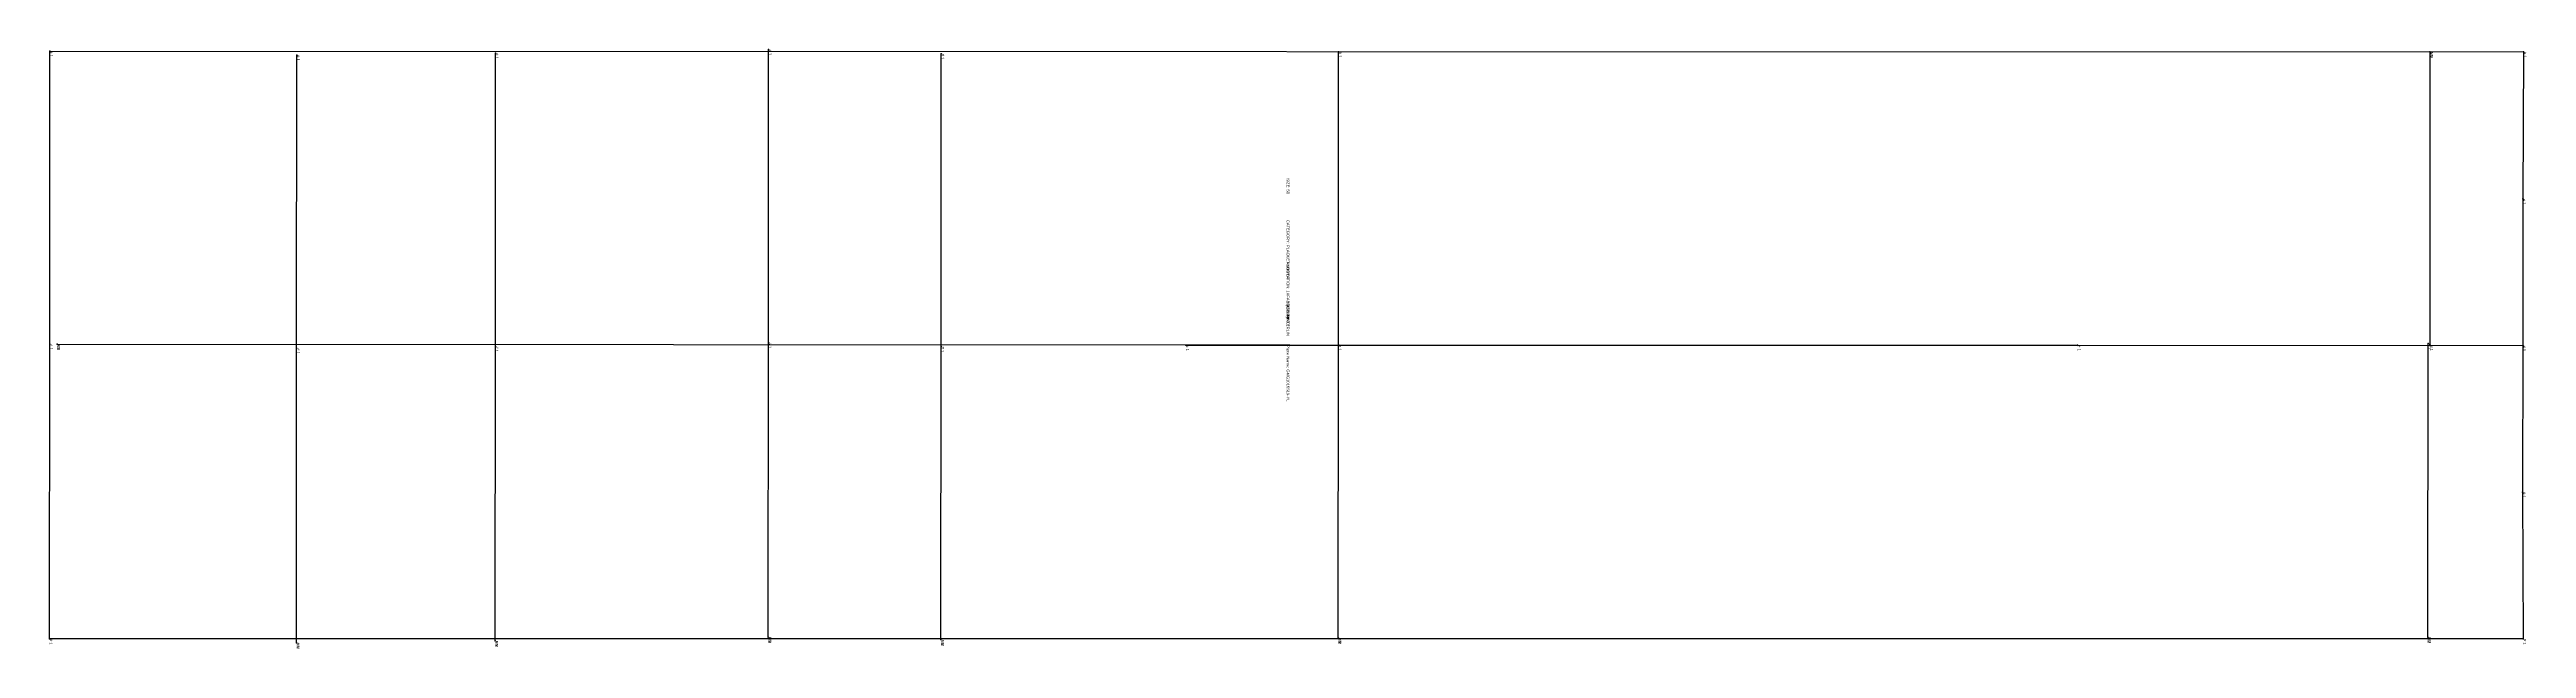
# Model space of a CAD drawing. Extents: x -839 to 1721, y -537 to 682.
# Drawn here: x 1460.1 to 1671.2, y -98.2 to -47.1 of the extents above; entities that cross this region are included whole.
import ezdxf

# ---------------------------------------------------------------- set-up
doc = ezdxf.new("R2010")
doc.units = 0

# ---------------------------------------------------------------- blocks, each defined once
blk = doc.blocks.new('GMG1016S19-YL_42')
at = {"layer": '1'}
for points in [[(1460.081, -97.3532), (1460.0937, -72.2173), (1460.1064, -47.239)], [(1460.1064, -47.239), (1670.9619, -47.2999)], [(1670.9619, -47.2999), (1670.8984, -59.8247), (1670.8984, -59.8247), (1670.8984, -72.3265)], [(1670.8984, -72.3265), (1670.8857, -84.8284), (1670.8857, -84.8284), (1670.9365, -97.3532)], [(1670.9365, -97.3532), (1460.081, -97.3532)]]:
    blk.add_lwpolyline(points, dxfattribs=at)
at = {"layer": '5'}
blk.add_line((1556.9413, -72.3037), (1632.9559, -72.3037), dxfattribs=at)
at = {"layer": '7'}
blk.add_line((1556.9413, -72.3037), (1632.9559, -72.3037), dxfattribs=at)
at = {"layer": '8'}
blk.add_line((1460.7312, -72.2173), (1670.8984, -72.3265), dxfattribs=at)
for points in [[(1481.1325, -97.6707), (1481.1452, -72.5653), (1481.1579, -47.5742)], [(1498.0717, -97.5106), (1498.0844, -72.4053), (1498.0971, -47.4142)], [(1521.3458, -97.1957), (1521.3584, -72.0903), (1521.3711, -47.0993)], [(1536.0676, -97.4065), (1536.0803, -72.4307), (1536.093, -47.4574)], [(1569.9334, -97.249), (1569.9461, -72.2732), (1569.9588, -47.2999)], [(1662.9812, -47.2974), (1662.9812, -72.3189), (1662.9812, -72.3189)], [(1662.8034, -97.1906), (1662.8288, -72.164), (1662.8288, -72.164)]]:
    blk.add_lwpolyline(points, dxfattribs=at)
at = {"layer": '84'}
for points in [[(1460.081, -97.3532), (1460.0937, -72.2173), (1460.1064, -47.239)], [(1460.1064, -47.239), (1670.9619, -47.2999)], [(1670.9619, -47.2999), (1670.8984, -59.8247), (1670.8984, -59.8247), (1670.8984, -72.3265)], [(1670.8984, -72.3265), (1670.8857, -84.8284), (1670.8857, -84.8284), (1670.9365, -97.3532)], [(1670.9365, -97.3532), (1460.081, -97.3532)]]:
    blk.add_lwpolyline(points, dxfattribs=at)
at = {"layer": '85'}
for points in [[(1481.1325, -97.6707), (1481.1452, -72.5653), (1481.1579, -47.5742)], [(1498.0717, -97.5106), (1498.0844, -72.4053), (1498.0971, -47.4142)], [(1521.3458, -97.1957), (1521.3584, -72.0903), (1521.3711, -47.0993)], [(1536.0676, -97.4065), (1536.0803, -72.4307), (1536.093, -47.4574)], [(1569.9334, -97.249), (1569.9461, -72.2732), (1569.9588, -47.2999)], [(1662.9812, -47.2974), (1662.9812, -72.3189), (1662.9812, -72.3189)], [(1460.7312, -72.2173), (1670.8984, -72.3265)], [(1662.8034, -97.1906), (1662.8288, -72.164), (1662.8288, -72.164)]]:
    blk.add_lwpolyline(points, dxfattribs=at)
at = {"layer": '1'}
for s, p in [('SIZE: 42', (1565.5214, -68.7401)), ('Piece Name: GMG1016S19-YL', (1565.5214, -72.2961))]:
    blk.add_text(s, height=0.25, rotation=270, dxfattribs=at).set_placement(p)
blk = doc.blocks.new('GMG1016S19-YL_44')
at = {"layer": '1'}
for points in [[(1460.081, -97.3532), (1460.0937, -72.2173), (1460.1064, -47.239)], [(1460.1064, -47.239), (1670.9619, -47.2999)], [(1670.9619, -47.2999), (1670.8984, -59.8247), (1670.8984, -59.8247), (1670.8984, -72.3265)], [(1670.8984, -72.3265), (1670.8857, -84.8284), (1670.8857, -84.8284), (1670.9365, -97.3532)], [(1670.9365, -97.3532), (1460.081, -97.3532)]]:
    blk.add_lwpolyline(points, dxfattribs=at)
at = {"layer": '5'}
blk.add_line((1556.9413, -72.3037), (1632.9559, -72.3037), dxfattribs=at)
at = {"layer": '7'}
blk.add_line((1556.9413, -72.3037), (1632.9559, -72.3037), dxfattribs=at)
at = {"layer": '8'}
blk.add_line((1460.7312, -72.2173), (1670.8984, -72.3265), dxfattribs=at)
for points in [[(1481.1325, -97.6707), (1481.1452, -72.5653), (1481.1579, -47.5742)], [(1498.0717, -97.5106), (1498.0844, -72.4053), (1498.0971, -47.4142)], [(1521.3458, -97.1957), (1521.3584, -72.0903), (1521.3711, -47.0993)], [(1536.0676, -97.4065), (1536.0803, -72.4307), (1536.093, -47.4574)], [(1569.9334, -97.249), (1569.9461, -72.2732), (1569.9588, -47.2999)], [(1662.9812, -47.2974), (1662.9812, -72.3189), (1662.9812, -72.3189)], [(1662.8034, -97.1906), (1662.8288, -72.164), (1662.8288, -72.164)]]:
    blk.add_lwpolyline(points, dxfattribs=at)
at = {"layer": '84'}
for points in [[(1460.081, -97.3532), (1460.0937, -72.2173), (1460.1064, -47.239)], [(1460.1064, -47.239), (1670.9619, -47.2999)], [(1670.9619, -47.2999), (1670.8984, -59.8247), (1670.8984, -59.8247), (1670.8984, -72.3265)], [(1670.8984, -72.3265), (1670.8857, -84.8284), (1670.8857, -84.8284), (1670.9365, -97.3532)], [(1670.9365, -97.3532), (1460.081, -97.3532)]]:
    blk.add_lwpolyline(points, dxfattribs=at)
at = {"layer": '85'}
for points in [[(1481.1325, -97.6707), (1481.1452, -72.5653), (1481.1579, -47.5742)], [(1498.0717, -97.5106), (1498.0844, -72.4053), (1498.0971, -47.4142)], [(1521.3458, -97.1957), (1521.3584, -72.0903), (1521.3711, -47.0993)], [(1536.0676, -97.4065), (1536.0803, -72.4307), (1536.093, -47.4574)], [(1569.9334, -97.249), (1569.9461, -72.2732), (1569.9588, -47.2999)], [(1662.9812, -47.2974), (1662.9812, -72.3189), (1662.9812, -72.3189)], [(1460.7312, -72.2173), (1670.8984, -72.3265)], [(1662.8034, -97.1906), (1662.8288, -72.164), (1662.8288, -72.164)]]:
    blk.add_lwpolyline(points, dxfattribs=at)
at = {"layer": '1'}
for s, p in [('SIZE: 44', (1565.5214, -68.7401)), ('Piece Name: GMG1016S19-YL', (1565.5214, -72.2961))]:
    blk.add_text(s, height=0.25, rotation=270, dxfattribs=at).set_placement(p)
blk = doc.blocks.new('GMG1016S19-YL_46')
at = {"layer": '1'}
for points in [[(1460.081, -97.3532), (1460.0937, -72.2173), (1460.1064, -47.239)], [(1460.1064, -47.239), (1670.9619, -47.2999)], [(1670.9619, -47.2999), (1670.8984, -59.8247), (1670.8984, -59.8247), (1670.8984, -72.3265)], [(1670.8984, -72.3265), (1670.8857, -84.8284), (1670.8857, -84.8284), (1670.9365, -97.3532)], [(1670.9365, -97.3532), (1460.081, -97.3532)]]:
    blk.add_lwpolyline(points, dxfattribs=at)
at = {"layer": '5'}
blk.add_line((1556.9413, -72.3037), (1632.9559, -72.3037), dxfattribs=at)
at = {"layer": '7'}
blk.add_line((1556.9413, -72.3037), (1632.9559, -72.3037), dxfattribs=at)
at = {"layer": '8'}
blk.add_line((1460.7312, -72.2173), (1670.8984, -72.3265), dxfattribs=at)
for points in [[(1481.1325, -97.6707), (1481.1452, -72.5653), (1481.1579, -47.5742)], [(1498.0717, -97.5106), (1498.0844, -72.4053), (1498.0971, -47.4142)], [(1521.3458, -97.1957), (1521.3584, -72.0903), (1521.3711, -47.0993)], [(1536.0676, -97.4065), (1536.0803, -72.4307), (1536.093, -47.4574)], [(1569.9334, -97.249), (1569.9461, -72.2732), (1569.9588, -47.2999)], [(1662.9812, -47.2974), (1662.9812, -72.3189), (1662.9812, -72.3189)], [(1662.8034, -97.1906), (1662.8288, -72.164), (1662.8288, -72.164)]]:
    blk.add_lwpolyline(points, dxfattribs=at)
at = {"layer": '84'}
for points in [[(1460.081, -97.3532), (1460.0937, -72.2173), (1460.1064, -47.239)], [(1460.1064, -47.239), (1670.9619, -47.2999)], [(1670.9619, -47.2999), (1670.8984, -59.8247), (1670.8984, -59.8247), (1670.8984, -72.3265)], [(1670.8984, -72.3265), (1670.8857, -84.8284), (1670.8857, -84.8284), (1670.9365, -97.3532)], [(1670.9365, -97.3532), (1460.081, -97.3532)]]:
    blk.add_lwpolyline(points, dxfattribs=at)
at = {"layer": '85'}
for points in [[(1481.1325, -97.6707), (1481.1452, -72.5653), (1481.1579, -47.5742)], [(1498.0717, -97.5106), (1498.0844, -72.4053), (1498.0971, -47.4142)], [(1521.3458, -97.1957), (1521.3584, -72.0903), (1521.3711, -47.0993)], [(1536.0676, -97.4065), (1536.0803, -72.4307), (1536.093, -47.4574)], [(1569.9334, -97.249), (1569.9461, -72.2732), (1569.9588, -47.2999)], [(1662.9812, -47.2974), (1662.9812, -72.3189), (1662.9812, -72.3189)], [(1460.7312, -72.2173), (1670.8984, -72.3265)], [(1662.8034, -97.1906), (1662.8288, -72.164), (1662.8288, -72.164)]]:
    blk.add_lwpolyline(points, dxfattribs=at)
at = {"layer": '1'}
for s, p in [('SIZE: 46', (1565.5214, -68.7401)), ('Piece Name: GMG1016S19-YL', (1565.5214, -72.2961))]:
    blk.add_text(s, height=0.25, rotation=270, dxfattribs=at).set_placement(p)
blk = doc.blocks.new('GMG1016S19-YL_48')
at = {"layer": '1'}
for points in [[(1460.081, -97.3532), (1460.0937, -72.2173), (1460.1064, -47.239)], [(1460.1064, -47.239), (1670.9619, -47.2999)], [(1670.9619, -47.2999), (1670.8984, -59.8247), (1670.8984, -59.8247), (1670.8984, -72.3265)], [(1670.8984, -72.3265), (1670.8857, -84.8284), (1670.8857, -84.8284), (1670.9365, -97.3532)], [(1670.9365, -97.3532), (1460.081, -97.3532)]]:
    blk.add_lwpolyline(points, dxfattribs=at)
at = {"layer": '5'}
blk.add_line((1556.9413, -72.3037), (1632.9559, -72.3037), dxfattribs=at)
at = {"layer": '7'}
blk.add_line((1556.9413, -72.3037), (1632.9559, -72.3037), dxfattribs=at)
at = {"layer": '8'}
blk.add_line((1460.7312, -72.2173), (1670.8984, -72.3265), dxfattribs=at)
for points in [[(1481.1325, -97.6707), (1481.1452, -72.5653), (1481.1579, -47.5742)], [(1498.0717, -97.5106), (1498.0844, -72.4053), (1498.0971, -47.4142)], [(1521.3458, -97.1957), (1521.3584, -72.0903), (1521.3711, -47.0993)], [(1536.0676, -97.4065), (1536.0803, -72.4307), (1536.093, -47.4574)], [(1569.9334, -97.249), (1569.9461, -72.2732), (1569.9588, -47.2999)], [(1662.9812, -47.2974), (1662.9812, -72.3189), (1662.9812, -72.3189)], [(1662.8034, -97.1906), (1662.8288, -72.164), (1662.8288, -72.164)]]:
    blk.add_lwpolyline(points, dxfattribs=at)
at = {"layer": '84'}
for points in [[(1460.081, -97.3532), (1460.0937, -72.2173), (1460.1064, -47.239)], [(1460.1064, -47.239), (1670.9619, -47.2999)], [(1670.9619, -47.2999), (1670.8984, -59.8247), (1670.8984, -59.8247), (1670.8984, -72.3265)], [(1670.8984, -72.3265), (1670.8857, -84.8284), (1670.8857, -84.8284), (1670.9365, -97.3532)], [(1670.9365, -97.3532), (1460.081, -97.3532)]]:
    blk.add_lwpolyline(points, dxfattribs=at)
at = {"layer": '85'}
for points in [[(1481.1325, -97.6707), (1481.1452, -72.5653), (1481.1579, -47.5742)], [(1498.0717, -97.5106), (1498.0844, -72.4053), (1498.0971, -47.4142)], [(1521.3458, -97.1957), (1521.3584, -72.0903), (1521.3711, -47.0993)], [(1536.0676, -97.4065), (1536.0803, -72.4307), (1536.093, -47.4574)], [(1569.9334, -97.249), (1569.9461, -72.2732), (1569.9588, -47.2999)], [(1662.9812, -47.2974), (1662.9812, -72.3189), (1662.9812, -72.3189)], [(1460.7312, -72.2173), (1670.8984, -72.3265)], [(1662.8034, -97.1906), (1662.8288, -72.164), (1662.8288, -72.164)]]:
    blk.add_lwpolyline(points, dxfattribs=at)
at = {"layer": '1'}
for s, p in [('SIZE: 48', (1565.5214, -68.7401)), ('Piece Name: GMG1016S19-YL', (1565.5214, -72.2961))]:
    blk.add_text(s, height=0.25, rotation=270, dxfattribs=at).set_placement(p)
blk = doc.blocks.new('GMG1016S19-YL_50')
at = {"layer": '1'}
for points in [[(1460.081, -97.3532), (1460.0937, -72.2173), (1460.1064, -47.239)], [(1460.1064, -47.239), (1670.9619, -47.2999)], [(1670.9619, -47.2999), (1670.8984, -59.8247), (1670.8984, -59.8247), (1670.8984, -72.3265)], [(1670.8984, -72.3265), (1670.8857, -84.8284), (1670.8857, -84.8284), (1670.9365, -97.3532)], [(1670.9365, -97.3532), (1460.081, -97.3532)]]:
    blk.add_lwpolyline(points, dxfattribs=at)
at = {"layer": '2'}
for p in [(1460.1064, -47.239), (1460.1064, -47.239), (1481.1579, -47.5742), (1498.0971, -47.4142), (1521.3711, -47.0993), (1536.093, -47.4574), (1569.9588, -47.2999), (1662.9812, -47.2974), (1670.9619, -47.2999), (1670.9619, -47.2999), (1670.8984, -59.8247), (1670.8984, -59.8247), (1460.7312, -72.2173), (1481.1452, -72.5653), (1498.0844, -72.4053), (1521.3584, -72.0903), (1556.9413, -72.3037), (1632.9559, -72.3037), (1662.8288, -72.164), (1662.8288, -72.164), (1662.9812, -72.3189), (1662.9812, -72.3189), (1670.8984, -72.3265), (1670.8984, -72.3265), (1670.8984, -72.3265), (1670.8857, -84.8284), (1670.8857, -84.8284), (1460.081, -97.3532), (1460.081, -97.3532), (1481.1325, -97.6707), (1498.0717, -97.5106), (1521.3458, -97.1957), (1536.0676, -97.4065), (1569.9334, -97.249), (1662.8034, -97.1906), (1670.9365, -97.3532), (1670.9365, -97.3532)]:
    blk.add_point(p, dxfattribs=at)
at = {"layer": '3'}
for p in [(1460.0937, -72.2173), (1536.0803, -72.4307), (1569.9461, -72.2732)]:
    blk.add_point(p, dxfattribs=at)
at = {"layer": '4'}
for p in [(1670.8984, -59.8247, -3.998), (1460.0937, -72.2173, -3.998), (1670.8984, -72.3265, -3.998), (1670.8857, -84.8284, -3.998)]:
    blk.add_point(p, dxfattribs=at)
at = {"layer": '5'}
blk.add_line((1556.9413, -72.3037), (1632.9559, -72.3037), dxfattribs=at)
at = {"layer": '7'}
blk.add_line((1556.9413, -72.3037), (1632.9559, -72.3037), dxfattribs=at)
at = {"layer": '8'}
blk.add_line((1460.7312, -72.2173), (1670.8984, -72.3265), dxfattribs=at)
for points in [[(1481.1325, -97.6707), (1481.1452, -72.5653), (1481.1579, -47.5742)], [(1498.0717, -97.5106), (1498.0844, -72.4053), (1498.0971, -47.4142)], [(1521.3458, -97.1957), (1521.3584, -72.0903), (1521.3711, -47.0993)], [(1536.0676, -97.4065), (1536.0803, -72.4307), (1536.093, -47.4574)], [(1569.9334, -97.249), (1569.9461, -72.2732), (1569.9588, -47.2999)], [(1662.9812, -47.2974), (1662.9812, -72.3189), (1662.9812, -72.3189)], [(1662.8034, -97.1906), (1662.8288, -72.164), (1662.8288, -72.164)]]:
    blk.add_lwpolyline(points, dxfattribs=at)
at = {"layer": '84'}
for points in [[(1460.081, -97.3532), (1460.0937, -72.2173), (1460.1064, -47.239)], [(1460.1064, -47.239), (1670.9619, -47.2999)], [(1670.9619, -47.2999), (1670.8984, -59.8247), (1670.8984, -59.8247), (1670.8984, -72.3265)], [(1670.8984, -72.3265), (1670.8857, -84.8284), (1670.8857, -84.8284), (1670.9365, -97.3532)], [(1670.9365, -97.3532), (1460.081, -97.3532)]]:
    blk.add_lwpolyline(points, dxfattribs=at)
at = {"layer": '85'}
for points in [[(1481.1325, -97.6707), (1481.1452, -72.5653), (1481.1579, -47.5742)], [(1498.0717, -97.5106), (1498.0844, -72.4053), (1498.0971, -47.4142)], [(1521.3458, -97.1957), (1521.3584, -72.0903), (1521.3711, -47.0993)], [(1536.0676, -97.4065), (1536.0803, -72.4307), (1536.093, -47.4574)], [(1569.9334, -97.249), (1569.9461, -72.2732), (1569.9588, -47.2999)], [(1662.9812, -47.2974), (1662.9812, -72.3189), (1662.9812, -72.3189)], [(1460.7312, -72.2173), (1670.8984, -72.3265)], [(1662.8034, -97.1906), (1662.8288, -72.164), (1662.8288, -72.164)]]:
    blk.add_lwpolyline(points, dxfattribs=at)
at = {"layer": '1'}
for s, p in [('# 1', (1460.1064, -47.239)), ('# 1', (1460.1064, -47.239)), ('# 1', (1670.9619, -47.2999)), ('# 1', (1670.9619, -47.2999)), ('SIZE: 50', (1565.5214, -58.0721)), ('# 1', (1670.8984, -59.8247)), ('CATEGORY: PLACKET LOWER', (1565.5214, -61.6281)), ('ANNOTATION: 1XFABRIC 1X INTERLIN', (1565.5214, -65.1841)), ('Quantity: 0,0', (1565.5214, -68.7401)), ('# 1', (1460.0937, -72.2173)), ('Piece Name: GMG1016S19-YL', (1565.5214, -72.2961)), ('# 1', (1670.8984, -72.3265)), ('# 1', (1670.8857, -84.8284)), ('# 1', (1460.081, -97.3532)), ('# 1', (1460.081, -97.3532)), ('# 1', (1670.9365, -97.3532)), ('# 1', (1670.9365, -97.3532))]:
    blk.add_text(s, height=0.25, rotation=270, dxfattribs=at).set_placement(p)
at = {"layer": '5'}
for p in [(1556.9413, -72.3037), (1632.9559, -72.3037)]:
    blk.add_text('# 1', height=0.25, rotation=270, dxfattribs=at).set_placement(p)
at = {"layer": '8'}
for s, p in [('# 1', (1481.1579, -47.5742)), ('# 1', (1498.0971, -47.4142)), ('# 1', (1521.3711, -47.0993)), ('# 1', (1536.093, -47.4574)), ('# 1', (1569.9588, -47.2999)), ('# 1', (1662.9812, -47.2974)), ('NM', (1662.9812, -47.2974)), ('# 1', (1460.7312, -72.2173)), ('NM', (1460.7312, -72.2173)), ('# 1', (1481.1452, -72.5653)), ('# 1', (1498.0844, -72.4053)), ('# 1', (1521.3584, -72.0903)), ('# 1', (1536.0803, -72.4307)), ('# 1', (1569.9461, -72.2732)), ('# 1', (1662.8288, -72.164)), ('# 1', (1662.9812, -72.3189)), ('# 1', (1670.8984, -72.3265)), ('# 1', (1481.1325, -97.6707)), ('NM', (1481.1325, -97.6707)), ('# 1', (1498.0717, -97.5106)), ('NM', (1498.0717, -97.5106)), ('# 1', (1521.3458, -97.1957)), ('NM', (1521.3458, -97.1957)), ('# 1', (1536.0676, -97.4065)), ('NM', (1536.0676, -97.4065)), ('# 1', (1569.9334, -97.249)), ('NM', (1569.9334, -97.249)), ('# 2', (1662.8034, -97.1906)), ('NM', (1662.8034, -97.1906))]:
    blk.add_text(s, height=0.25, rotation=270, dxfattribs=at).set_placement(p)
at = {"layer": '85'}
for p in [(1662.9812, -47.2974), (1460.7312, -72.2173), (1481.1325, -97.6707), (1498.0717, -97.5106), (1521.3458, -97.1957), (1536.0676, -97.4065), (1569.9334, -97.249), (1662.8034, -97.1906)]:
    blk.add_text('NM', height=0.25, rotation=270, dxfattribs=at).set_placement(p)
blk = doc.blocks.new('GMG1016S19-YL_52')
at = {"layer": '1'}
for points in [[(1460.081, -97.3532), (1460.0937, -72.2173), (1460.1064, -47.239)], [(1460.1064, -47.239), (1670.9619, -47.2999)], [(1670.9619, -47.2999), (1670.8984, -59.8247), (1670.8984, -59.8247), (1670.8984, -72.3265)], [(1670.8984, -72.3265), (1670.8857, -84.8284), (1670.8857, -84.8284), (1670.9365, -97.3532)], [(1670.9365, -97.3532), (1460.081, -97.3532)]]:
    blk.add_lwpolyline(points, dxfattribs=at)
at = {"layer": '5'}
blk.add_line((1556.9413, -72.3037), (1632.9559, -72.3037), dxfattribs=at)
at = {"layer": '7'}
blk.add_line((1556.9413, -72.3037), (1632.9559, -72.3037), dxfattribs=at)
at = {"layer": '8'}
blk.add_line((1460.7312, -72.2173), (1670.8984, -72.3265), dxfattribs=at)
for points in [[(1481.1325, -97.6707), (1481.1452, -72.5653), (1481.1579, -47.5742)], [(1498.0717, -97.5106), (1498.0844, -72.4053), (1498.0971, -47.4142)], [(1521.3458, -97.1957), (1521.3584, -72.0903), (1521.3711, -47.0993)], [(1536.0676, -97.4065), (1536.0803, -72.4307), (1536.093, -47.4574)], [(1569.9334, -97.249), (1569.9461, -72.2732), (1569.9588, -47.2999)], [(1662.9812, -47.2974), (1662.9812, -72.3189), (1662.9812, -72.3189)], [(1662.8034, -97.1906), (1662.8288, -72.164), (1662.8288, -72.164)]]:
    blk.add_lwpolyline(points, dxfattribs=at)
at = {"layer": '84'}
for points in [[(1460.081, -97.3532), (1460.0937, -72.2173), (1460.1064, -47.239)], [(1460.1064, -47.239), (1670.9619, -47.2999)], [(1670.9619, -47.2999), (1670.8984, -59.8247), (1670.8984, -59.8247), (1670.8984, -72.3265)], [(1670.8984, -72.3265), (1670.8857, -84.8284), (1670.8857, -84.8284), (1670.9365, -97.3532)], [(1670.9365, -97.3532), (1460.081, -97.3532)]]:
    blk.add_lwpolyline(points, dxfattribs=at)
at = {"layer": '85'}
for points in [[(1481.1325, -97.6707), (1481.1452, -72.5653), (1481.1579, -47.5742)], [(1498.0717, -97.5106), (1498.0844, -72.4053), (1498.0971, -47.4142)], [(1521.3458, -97.1957), (1521.3584, -72.0903), (1521.3711, -47.0993)], [(1536.0676, -97.4065), (1536.0803, -72.4307), (1536.093, -47.4574)], [(1569.9334, -97.249), (1569.9461, -72.2732), (1569.9588, -47.2999)], [(1662.9812, -47.2974), (1662.9812, -72.3189), (1662.9812, -72.3189)], [(1460.7312, -72.2173), (1670.8984, -72.3265)], [(1662.8034, -97.1906), (1662.8288, -72.164), (1662.8288, -72.164)]]:
    blk.add_lwpolyline(points, dxfattribs=at)
at = {"layer": '1'}
for s, p in [('SIZE: 52', (1565.5214, -68.7401)), ('Piece Name: GMG1016S19-YL', (1565.5214, -72.2961))]:
    blk.add_text(s, height=0.25, rotation=270, dxfattribs=at).set_placement(p)
blk = doc.blocks.new('GMG1016S19-YL_54')
at = {"layer": '1'}
for points in [[(1460.081, -97.3532), (1460.0937, -72.2173), (1460.1064, -47.239)], [(1460.1064, -47.239), (1670.9619, -47.2999)], [(1670.9619, -47.2999), (1670.8984, -59.8247), (1670.8984, -59.8247), (1670.8984, -72.3265)], [(1670.8984, -72.3265), (1670.8857, -84.8284), (1670.8857, -84.8284), (1670.9365, -97.3532)], [(1670.9365, -97.3532), (1460.081, -97.3532)]]:
    blk.add_lwpolyline(points, dxfattribs=at)
at = {"layer": '5'}
blk.add_line((1556.9413, -72.3037), (1632.9559, -72.3037), dxfattribs=at)
at = {"layer": '7'}
blk.add_line((1556.9413, -72.3037), (1632.9559, -72.3037), dxfattribs=at)
at = {"layer": '8'}
blk.add_line((1460.7312, -72.2173), (1670.8984, -72.3265), dxfattribs=at)
for points in [[(1481.1325, -97.6707), (1481.1452, -72.5653), (1481.1579, -47.5742)], [(1498.0717, -97.5106), (1498.0844, -72.4053), (1498.0971, -47.4142)], [(1521.3458, -97.1957), (1521.3584, -72.0903), (1521.3711, -47.0993)], [(1536.0676, -97.4065), (1536.0803, -72.4307), (1536.093, -47.4574)], [(1569.9334, -97.249), (1569.9461, -72.2732), (1569.9588, -47.2999)], [(1662.9812, -47.2974), (1662.9812, -72.3189), (1662.9812, -72.3189)], [(1662.8034, -97.1906), (1662.8288, -72.164), (1662.8288, -72.164)]]:
    blk.add_lwpolyline(points, dxfattribs=at)
at = {"layer": '84'}
for points in [[(1460.081, -97.3532), (1460.0937, -72.2173), (1460.1064, -47.239)], [(1460.1064, -47.239), (1670.9619, -47.2999)], [(1670.9619, -47.2999), (1670.8984, -59.8247), (1670.8984, -59.8247), (1670.8984, -72.3265)], [(1670.8984, -72.3265), (1670.8857, -84.8284), (1670.8857, -84.8284), (1670.9365, -97.3532)], [(1670.9365, -97.3532), (1460.081, -97.3532)]]:
    blk.add_lwpolyline(points, dxfattribs=at)
at = {"layer": '85'}
for points in [[(1481.1325, -97.6707), (1481.1452, -72.5653), (1481.1579, -47.5742)], [(1498.0717, -97.5106), (1498.0844, -72.4053), (1498.0971, -47.4142)], [(1521.3458, -97.1957), (1521.3584, -72.0903), (1521.3711, -47.0993)], [(1536.0676, -97.4065), (1536.0803, -72.4307), (1536.093, -47.4574)], [(1569.9334, -97.249), (1569.9461, -72.2732), (1569.9588, -47.2999)], [(1662.9812, -47.2974), (1662.9812, -72.3189), (1662.9812, -72.3189)], [(1460.7312, -72.2173), (1670.8984, -72.3265)], [(1662.8034, -97.1906), (1662.8288, -72.164), (1662.8288, -72.164)]]:
    blk.add_lwpolyline(points, dxfattribs=at)
at = {"layer": '1'}
for s, p in [('SIZE: 54', (1565.5214, -68.7401)), ('Piece Name: GMG1016S19-YL', (1565.5214, -72.2961))]:
    blk.add_text(s, height=0.25, rotation=270, dxfattribs=at).set_placement(p)
blk = doc.blocks.new('GMG1016S19-YL_56')
at = {"layer": '1'}
for points in [[(1460.081, -97.3532), (1460.0937, -72.2173), (1460.1064, -47.239)], [(1460.1064, -47.239), (1670.9619, -47.2999)], [(1670.9619, -47.2999), (1670.8984, -59.8247), (1670.8984, -59.8247), (1670.8984, -72.3265)], [(1670.8984, -72.3265), (1670.8857, -84.8284), (1670.8857, -84.8284), (1670.9365, -97.3532)], [(1670.9365, -97.3532), (1460.081, -97.3532)]]:
    blk.add_lwpolyline(points, dxfattribs=at)
at = {"layer": '5'}
blk.add_line((1556.9413, -72.3037), (1632.9559, -72.3037), dxfattribs=at)
at = {"layer": '7'}
blk.add_line((1556.9413, -72.3037), (1632.9559, -72.3037), dxfattribs=at)
at = {"layer": '8'}
blk.add_line((1460.7312, -72.2173), (1670.8984, -72.3265), dxfattribs=at)
for points in [[(1481.1325, -97.6707), (1481.1452, -72.5653), (1481.1579, -47.5742)], [(1498.0717, -97.5106), (1498.0844, -72.4053), (1498.0971, -47.4142)], [(1521.3458, -97.1957), (1521.3584, -72.0903), (1521.3711, -47.0993)], [(1536.0676, -97.4065), (1536.0803, -72.4307), (1536.093, -47.4574)], [(1569.9334, -97.249), (1569.9461, -72.2732), (1569.9588, -47.2999)], [(1662.9812, -47.2974), (1662.9812, -72.3189), (1662.9812, -72.3189)], [(1662.8034, -97.1906), (1662.8288, -72.164), (1662.8288, -72.164)]]:
    blk.add_lwpolyline(points, dxfattribs=at)
at = {"layer": '84'}
for points in [[(1460.081, -97.3532), (1460.0937, -72.2173), (1460.1064, -47.239)], [(1460.1064, -47.239), (1670.9619, -47.2999)], [(1670.9619, -47.2999), (1670.8984, -59.8247), (1670.8984, -59.8247), (1670.8984, -72.3265)], [(1670.8984, -72.3265), (1670.8857, -84.8284), (1670.8857, -84.8284), (1670.9365, -97.3532)], [(1670.9365, -97.3532), (1460.081, -97.3532)]]:
    blk.add_lwpolyline(points, dxfattribs=at)
at = {"layer": '85'}
for points in [[(1481.1325, -97.6707), (1481.1452, -72.5653), (1481.1579, -47.5742)], [(1498.0717, -97.5106), (1498.0844, -72.4053), (1498.0971, -47.4142)], [(1521.3458, -97.1957), (1521.3584, -72.0903), (1521.3711, -47.0993)], [(1536.0676, -97.4065), (1536.0803, -72.4307), (1536.093, -47.4574)], [(1569.9334, -97.249), (1569.9461, -72.2732), (1569.9588, -47.2999)], [(1662.9812, -47.2974), (1662.9812, -72.3189), (1662.9812, -72.3189)], [(1460.7312, -72.2173), (1670.8984, -72.3265)], [(1662.8034, -97.1906), (1662.8288, -72.164), (1662.8288, -72.164)]]:
    blk.add_lwpolyline(points, dxfattribs=at)
at = {"layer": '1'}
for s, p in [('SIZE: 56', (1565.5214, -68.7401)), ('Piece Name: GMG1016S19-YL', (1565.5214, -72.2961))]:
    blk.add_text(s, height=0.25, rotation=270, dxfattribs=at).set_placement(p)
blk = doc.blocks.new('GMG1016S19-YL_58')
at = {"layer": '1'}
for points in [[(1460.081, -97.3532), (1460.0937, -72.2173), (1460.1064, -47.239)], [(1460.1064, -47.239), (1670.9619, -47.2999)], [(1670.9619, -47.2999), (1670.8984, -59.8247), (1670.8984, -59.8247), (1670.8984, -72.3265)], [(1670.8984, -72.3265), (1670.8857, -84.8284), (1670.8857, -84.8284), (1670.9365, -97.3532)], [(1670.9365, -97.3532), (1460.081, -97.3532)]]:
    blk.add_lwpolyline(points, dxfattribs=at)
at = {"layer": '5'}
blk.add_line((1556.9413, -72.3037), (1632.9559, -72.3037), dxfattribs=at)
at = {"layer": '7'}
blk.add_line((1556.9413, -72.3037), (1632.9559, -72.3037), dxfattribs=at)
at = {"layer": '8'}
blk.add_line((1460.7312, -72.2173), (1670.8984, -72.3265), dxfattribs=at)
for points in [[(1481.1325, -97.6707), (1481.1452, -72.5653), (1481.1579, -47.5742)], [(1498.0717, -97.5106), (1498.0844, -72.4053), (1498.0971, -47.4142)], [(1521.3458, -97.1957), (1521.3584, -72.0903), (1521.3711, -47.0993)], [(1536.0676, -97.4065), (1536.0803, -72.4307), (1536.093, -47.4574)], [(1569.9334, -97.249), (1569.9461, -72.2732), (1569.9588, -47.2999)], [(1662.9812, -47.2974), (1662.9812, -72.3189), (1662.9812, -72.3189)], [(1662.8034, -97.1906), (1662.8288, -72.164), (1662.8288, -72.164)]]:
    blk.add_lwpolyline(points, dxfattribs=at)
at = {"layer": '84'}
for points in [[(1460.081, -97.3532), (1460.0937, -72.2173), (1460.1064, -47.239)], [(1460.1064, -47.239), (1670.9619, -47.2999)], [(1670.9619, -47.2999), (1670.8984, -59.8247), (1670.8984, -59.8247), (1670.8984, -72.3265)], [(1670.8984, -72.3265), (1670.8857, -84.8284), (1670.8857, -84.8284), (1670.9365, -97.3532)], [(1670.9365, -97.3532), (1460.081, -97.3532)]]:
    blk.add_lwpolyline(points, dxfattribs=at)
at = {"layer": '85'}
for points in [[(1481.1325, -97.6707), (1481.1452, -72.5653), (1481.1579, -47.5742)], [(1498.0717, -97.5106), (1498.0844, -72.4053), (1498.0971, -47.4142)], [(1521.3458, -97.1957), (1521.3584, -72.0903), (1521.3711, -47.0993)], [(1536.0676, -97.4065), (1536.0803, -72.4307), (1536.093, -47.4574)], [(1569.9334, -97.249), (1569.9461, -72.2732), (1569.9588, -47.2999)], [(1662.9812, -47.2974), (1662.9812, -72.3189), (1662.9812, -72.3189)], [(1460.7312, -72.2173), (1670.8984, -72.3265)], [(1662.8034, -97.1906), (1662.8288, -72.164), (1662.8288, -72.164)]]:
    blk.add_lwpolyline(points, dxfattribs=at)
at = {"layer": '1'}
for s, p in [('SIZE: 58', (1565.5214, -68.7401)), ('Piece Name: GMG1016S19-YL', (1565.5214, -72.2961))]:
    blk.add_text(s, height=0.25, rotation=270, dxfattribs=at).set_placement(p)
blk = doc.blocks.new('GMG1016S19-YL_60')
at = {"layer": '1'}
for points in [[(1460.081, -97.3532), (1460.0937, -72.2173), (1460.1064, -47.239)], [(1460.1064, -47.239), (1670.9619, -47.2999)], [(1670.9619, -47.2999), (1670.8984, -59.8247), (1670.8984, -59.8247), (1670.8984, -72.3265)], [(1670.8984, -72.3265), (1670.8857, -84.8284), (1670.8857, -84.8284), (1670.9365, -97.3532)], [(1670.9365, -97.3532), (1460.081, -97.3532)]]:
    blk.add_lwpolyline(points, dxfattribs=at)
at = {"layer": '5'}
blk.add_line((1556.9413, -72.3037), (1632.9559, -72.3037), dxfattribs=at)
at = {"layer": '7'}
blk.add_line((1556.9413, -72.3037), (1632.9559, -72.3037), dxfattribs=at)
at = {"layer": '8'}
blk.add_line((1460.7312, -72.2173), (1670.8984, -72.3265), dxfattribs=at)
for points in [[(1481.1325, -97.6707), (1481.1452, -72.5653), (1481.1579, -47.5742)], [(1498.0717, -97.5106), (1498.0844, -72.4053), (1498.0971, -47.4142)], [(1521.3458, -97.1957), (1521.3584, -72.0903), (1521.3711, -47.0993)], [(1536.0676, -97.4065), (1536.0803, -72.4307), (1536.093, -47.4574)], [(1569.9334, -97.249), (1569.9461, -72.2732), (1569.9588, -47.2999)], [(1662.9812, -47.2974), (1662.9812, -72.3189), (1662.9812, -72.3189)], [(1662.8034, -97.1906), (1662.8288, -72.164), (1662.8288, -72.164)]]:
    blk.add_lwpolyline(points, dxfattribs=at)
at = {"layer": '84'}
for points in [[(1460.081, -97.3532), (1460.0937, -72.2173), (1460.1064, -47.239)], [(1460.1064, -47.239), (1670.9619, -47.2999)], [(1670.9619, -47.2999), (1670.8984, -59.8247), (1670.8984, -59.8247), (1670.8984, -72.3265)], [(1670.8984, -72.3265), (1670.8857, -84.8284), (1670.8857, -84.8284), (1670.9365, -97.3532)], [(1670.9365, -97.3532), (1460.081, -97.3532)]]:
    blk.add_lwpolyline(points, dxfattribs=at)
at = {"layer": '85'}
for points in [[(1481.1325, -97.6707), (1481.1452, -72.5653), (1481.1579, -47.5742)], [(1498.0717, -97.5106), (1498.0844, -72.4053), (1498.0971, -47.4142)], [(1521.3458, -97.1957), (1521.3584, -72.0903), (1521.3711, -47.0993)], [(1536.0676, -97.4065), (1536.0803, -72.4307), (1536.093, -47.4574)], [(1569.9334, -97.249), (1569.9461, -72.2732), (1569.9588, -47.2999)], [(1662.9812, -47.2974), (1662.9812, -72.3189), (1662.9812, -72.3189)], [(1460.7312, -72.2173), (1670.8984, -72.3265)], [(1662.8034, -97.1906), (1662.8288, -72.164), (1662.8288, -72.164)]]:
    blk.add_lwpolyline(points, dxfattribs=at)
at = {"layer": '1'}
for s, p in [('SIZE: 60', (1565.5214, -68.7401)), ('Piece Name: GMG1016S19-YL', (1565.5214, -72.2961))]:
    blk.add_text(s, height=0.25, rotation=270, dxfattribs=at).set_placement(p)
blk = doc.blocks.new('GMG1016S19-YL_62')
at = {"layer": '1'}
for points in [[(1460.081, -97.3532), (1460.0937, -72.2173), (1460.1064, -47.239)], [(1460.1064, -47.239), (1670.9619, -47.2999)], [(1670.9619, -47.2999), (1670.8984, -59.8247), (1670.8984, -59.8247), (1670.8984, -72.3265)], [(1670.8984, -72.3265), (1670.8857, -84.8284), (1670.8857, -84.8284), (1670.9365, -97.3532)], [(1670.9365, -97.3532), (1460.081, -97.3532)]]:
    blk.add_lwpolyline(points, dxfattribs=at)
at = {"layer": '5'}
blk.add_line((1556.9413, -72.3037), (1632.9559, -72.3037), dxfattribs=at)
at = {"layer": '7'}
blk.add_line((1556.9413, -72.3037), (1632.9559, -72.3037), dxfattribs=at)
at = {"layer": '8'}
blk.add_line((1460.7312, -72.2173), (1670.8984, -72.3265), dxfattribs=at)
for points in [[(1481.1325, -97.6707), (1481.1452, -72.5653), (1481.1579, -47.5742)], [(1498.0717, -97.5106), (1498.0844, -72.4053), (1498.0971, -47.4142)], [(1521.3458, -97.1957), (1521.3584, -72.0903), (1521.3711, -47.0993)], [(1536.0676, -97.4065), (1536.0803, -72.4307), (1536.093, -47.4574)], [(1569.9334, -97.249), (1569.9461, -72.2732), (1569.9588, -47.2999)], [(1662.9812, -47.2974), (1662.9812, -72.3189), (1662.9812, -72.3189)], [(1662.8034, -97.1906), (1662.8288, -72.164), (1662.8288, -72.164)]]:
    blk.add_lwpolyline(points, dxfattribs=at)
at = {"layer": '84'}
for points in [[(1460.081, -97.3532), (1460.0937, -72.2173), (1460.1064, -47.239)], [(1460.1064, -47.239), (1670.9619, -47.2999)], [(1670.9619, -47.2999), (1670.8984, -59.8247), (1670.8984, -59.8247), (1670.8984, -72.3265)], [(1670.8984, -72.3265), (1670.8857, -84.8284), (1670.8857, -84.8284), (1670.9365, -97.3532)], [(1670.9365, -97.3532), (1460.081, -97.3532)]]:
    blk.add_lwpolyline(points, dxfattribs=at)
at = {"layer": '85'}
for points in [[(1481.1325, -97.6707), (1481.1452, -72.5653), (1481.1579, -47.5742)], [(1498.0717, -97.5106), (1498.0844, -72.4053), (1498.0971, -47.4142)], [(1521.3458, -97.1957), (1521.3584, -72.0903), (1521.3711, -47.0993)], [(1536.0676, -97.4065), (1536.0803, -72.4307), (1536.093, -47.4574)], [(1569.9334, -97.249), (1569.9461, -72.2732), (1569.9588, -47.2999)], [(1662.9812, -47.2974), (1662.9812, -72.3189), (1662.9812, -72.3189)], [(1460.7312, -72.2173), (1670.8984, -72.3265)], [(1662.8034, -97.1906), (1662.8288, -72.164), (1662.8288, -72.164)]]:
    blk.add_lwpolyline(points, dxfattribs=at)
at = {"layer": '1'}
for s, p in [('SIZE: 62', (1565.5214, -68.7401)), ('Piece Name: GMG1016S19-YL', (1565.5214, -72.2961))]:
    blk.add_text(s, height=0.25, rotation=270, dxfattribs=at).set_placement(p)
blk = doc.blocks.new('GMG1016S19-YL_64')
at = {"layer": '1'}
for points in [[(1460.081, -97.3532), (1460.0937, -72.2173), (1460.1064, -47.239)], [(1460.1064, -47.239), (1670.9619, -47.2999)], [(1670.9619, -47.2999), (1670.8984, -59.8247), (1670.8984, -59.8247), (1670.8984, -72.3265)], [(1670.8984, -72.3265), (1670.8857, -84.8284), (1670.8857, -84.8284), (1670.9365, -97.3532)], [(1670.9365, -97.3532), (1460.081, -97.3532)]]:
    blk.add_lwpolyline(points, dxfattribs=at)
at = {"layer": '5'}
blk.add_line((1556.9413, -72.3037), (1632.9559, -72.3037), dxfattribs=at)
at = {"layer": '7'}
blk.add_line((1556.9413, -72.3037), (1632.9559, -72.3037), dxfattribs=at)
at = {"layer": '8'}
blk.add_line((1460.7312, -72.2173), (1670.8984, -72.3265), dxfattribs=at)
for points in [[(1481.1325, -97.6707), (1481.1452, -72.5653), (1481.1579, -47.5742)], [(1498.0717, -97.5106), (1498.0844, -72.4053), (1498.0971, -47.4142)], [(1521.3458, -97.1957), (1521.3584, -72.0903), (1521.3711, -47.0993)], [(1536.0676, -97.4065), (1536.0803, -72.4307), (1536.093, -47.4574)], [(1569.9334, -97.249), (1569.9461, -72.2732), (1569.9588, -47.2999)], [(1662.9812, -47.2974), (1662.9812, -72.3189), (1662.9812, -72.3189)], [(1662.8034, -97.1906), (1662.8288, -72.164), (1662.8288, -72.164)]]:
    blk.add_lwpolyline(points, dxfattribs=at)
at = {"layer": '84'}
for points in [[(1460.081, -97.3532), (1460.0937, -72.2173), (1460.1064, -47.239)], [(1460.1064, -47.239), (1670.9619, -47.2999)], [(1670.9619, -47.2999), (1670.8984, -59.8247), (1670.8984, -59.8247), (1670.8984, -72.3265)], [(1670.8984, -72.3265), (1670.8857, -84.8284), (1670.8857, -84.8284), (1670.9365, -97.3532)], [(1670.9365, -97.3532), (1460.081, -97.3532)]]:
    blk.add_lwpolyline(points, dxfattribs=at)
at = {"layer": '85'}
for points in [[(1481.1325, -97.6707), (1481.1452, -72.5653), (1481.1579, -47.5742)], [(1498.0717, -97.5106), (1498.0844, -72.4053), (1498.0971, -47.4142)], [(1521.3458, -97.1957), (1521.3584, -72.0903), (1521.3711, -47.0993)], [(1536.0676, -97.4065), (1536.0803, -72.4307), (1536.093, -47.4574)], [(1569.9334, -97.249), (1569.9461, -72.2732), (1569.9588, -47.2999)], [(1662.9812, -47.2974), (1662.9812, -72.3189), (1662.9812, -72.3189)], [(1460.7312, -72.2173), (1670.8984, -72.3265)], [(1662.8034, -97.1906), (1662.8288, -72.164), (1662.8288, -72.164)]]:
    blk.add_lwpolyline(points, dxfattribs=at)
at = {"layer": '1'}
for s, p in [('SIZE: 64', (1565.5214, -68.7401)), ('Piece Name: GMG1016S19-YL', (1565.5214, -72.2961))]:
    blk.add_text(s, height=0.25, rotation=270, dxfattribs=at).set_placement(p)
blk = doc.blocks.new('GMG1016S19-YL_66')
at = {"layer": '1'}
for points in [[(1460.081, -97.3532), (1460.0937, -72.2173), (1460.1064, -47.239)], [(1460.1064, -47.239), (1670.9619, -47.2999)], [(1670.9619, -47.2999), (1670.8984, -59.8247), (1670.8984, -59.8247), (1670.8984, -72.3265)], [(1670.8984, -72.3265), (1670.8857, -84.8284), (1670.8857, -84.8284), (1670.9365, -97.3532)], [(1670.9365, -97.3532), (1460.081, -97.3532)]]:
    blk.add_lwpolyline(points, dxfattribs=at)
at = {"layer": '5'}
blk.add_line((1556.9413, -72.3037), (1632.9559, -72.3037), dxfattribs=at)
at = {"layer": '7'}
blk.add_line((1556.9413, -72.3037), (1632.9559, -72.3037), dxfattribs=at)
at = {"layer": '8'}
blk.add_line((1460.7312, -72.2173), (1670.8984, -72.3265), dxfattribs=at)
for points in [[(1481.1325, -97.6707), (1481.1452, -72.5653), (1481.1579, -47.5742)], [(1498.0717, -97.5106), (1498.0844, -72.4053), (1498.0971, -47.4142)], [(1521.3458, -97.1957), (1521.3584, -72.0903), (1521.3711, -47.0993)], [(1536.0676, -97.4065), (1536.0803, -72.4307), (1536.093, -47.4574)], [(1569.9334, -97.249), (1569.9461, -72.2732), (1569.9588, -47.2999)], [(1662.9812, -47.2974), (1662.9812, -72.3189), (1662.9812, -72.3189)], [(1662.8034, -97.1906), (1662.8288, -72.164), (1662.8288, -72.164)]]:
    blk.add_lwpolyline(points, dxfattribs=at)
at = {"layer": '84'}
for points in [[(1460.081, -97.3532), (1460.0937, -72.2173), (1460.1064, -47.239)], [(1460.1064, -47.239), (1670.9619, -47.2999)], [(1670.9619, -47.2999), (1670.8984, -59.8247), (1670.8984, -59.8247), (1670.8984, -72.3265)], [(1670.8984, -72.3265), (1670.8857, -84.8284), (1670.8857, -84.8284), (1670.9365, -97.3532)], [(1670.9365, -97.3532), (1460.081, -97.3532)]]:
    blk.add_lwpolyline(points, dxfattribs=at)
at = {"layer": '85'}
for points in [[(1481.1325, -97.6707), (1481.1452, -72.5653), (1481.1579, -47.5742)], [(1498.0717, -97.5106), (1498.0844, -72.4053), (1498.0971, -47.4142)], [(1521.3458, -97.1957), (1521.3584, -72.0903), (1521.3711, -47.0993)], [(1536.0676, -97.4065), (1536.0803, -72.4307), (1536.093, -47.4574)], [(1569.9334, -97.249), (1569.9461, -72.2732), (1569.9588, -47.2999)], [(1662.9812, -47.2974), (1662.9812, -72.3189), (1662.9812, -72.3189)], [(1460.7312, -72.2173), (1670.8984, -72.3265)], [(1662.8034, -97.1906), (1662.8288, -72.164), (1662.8288, -72.164)]]:
    blk.add_lwpolyline(points, dxfattribs=at)
at = {"layer": '1'}
for s, p in [('SIZE: 66', (1565.5214, -68.7401)), ('Piece Name: GMG1016S19-YL', (1565.5214, -72.2961))]:
    blk.add_text(s, height=0.25, rotation=270, dxfattribs=at).set_placement(p)
blk = doc.blocks.new('GMG1016S19-YL_68')
at = {"layer": '1'}
for points in [[(1460.081, -97.3532), (1460.0937, -72.2173), (1460.1064, -47.239)], [(1460.1064, -47.239), (1670.9619, -47.2999)], [(1670.9619, -47.2999), (1670.8984, -59.8247), (1670.8984, -59.8247), (1670.8984, -72.3265)], [(1670.8984, -72.3265), (1670.8857, -84.8284), (1670.8857, -84.8284), (1670.9365, -97.3532)], [(1670.9365, -97.3532), (1460.081, -97.3532)]]:
    blk.add_lwpolyline(points, dxfattribs=at)
at = {"layer": '5'}
blk.add_line((1556.9413, -72.3037), (1632.9559, -72.3037), dxfattribs=at)
at = {"layer": '7'}
blk.add_line((1556.9413, -72.3037), (1632.9559, -72.3037), dxfattribs=at)
at = {"layer": '8'}
blk.add_line((1460.7312, -72.2173), (1670.8984, -72.3265), dxfattribs=at)
for points in [[(1481.1325, -97.6707), (1481.1452, -72.5653), (1481.1579, -47.5742)], [(1498.0717, -97.5106), (1498.0844, -72.4053), (1498.0971, -47.4142)], [(1521.3458, -97.1957), (1521.3584, -72.0903), (1521.3711, -47.0993)], [(1536.0676, -97.4065), (1536.0803, -72.4307), (1536.093, -47.4574)], [(1569.9334, -97.249), (1569.9461, -72.2732), (1569.9588, -47.2999)], [(1662.9812, -47.2974), (1662.9812, -72.3189), (1662.9812, -72.3189)], [(1662.8034, -97.1906), (1662.8288, -72.164), (1662.8288, -72.164)]]:
    blk.add_lwpolyline(points, dxfattribs=at)
at = {"layer": '84'}
for points in [[(1460.081, -97.3532), (1460.0937, -72.2173), (1460.1064, -47.239)], [(1460.1064, -47.239), (1670.9619, -47.2999)], [(1670.9619, -47.2999), (1670.8984, -59.8247), (1670.8984, -59.8247), (1670.8984, -72.3265)], [(1670.8984, -72.3265), (1670.8857, -84.8284), (1670.8857, -84.8284), (1670.9365, -97.3532)], [(1670.9365, -97.3532), (1460.081, -97.3532)]]:
    blk.add_lwpolyline(points, dxfattribs=at)
at = {"layer": '85'}
for points in [[(1481.1325, -97.6707), (1481.1452, -72.5653), (1481.1579, -47.5742)], [(1498.0717, -97.5106), (1498.0844, -72.4053), (1498.0971, -47.4142)], [(1521.3458, -97.1957), (1521.3584, -72.0903), (1521.3711, -47.0993)], [(1536.0676, -97.4065), (1536.0803, -72.4307), (1536.093, -47.4574)], [(1569.9334, -97.249), (1569.9461, -72.2732), (1569.9588, -47.2999)], [(1662.9812, -47.2974), (1662.9812, -72.3189), (1662.9812, -72.3189)], [(1460.7312, -72.2173), (1670.8984, -72.3265)], [(1662.8034, -97.1906), (1662.8288, -72.164), (1662.8288, -72.164)]]:
    blk.add_lwpolyline(points, dxfattribs=at)
at = {"layer": '1'}
for s, p in [('SIZE: 68', (1565.5214, -68.7401)), ('Piece Name: GMG1016S19-YL', (1565.5214, -72.2961))]:
    blk.add_text(s, height=0.25, rotation=270, dxfattribs=at).set_placement(p)
blk = doc.blocks.new('GMG1016S19-YL_70')
at = {"layer": '1'}
for points in [[(1460.081, -97.3532), (1460.0937, -72.2173), (1460.1064, -47.239)], [(1460.1064, -47.239), (1670.9619, -47.2999)], [(1670.9619, -47.2999), (1670.8984, -59.8247), (1670.8984, -59.8247), (1670.8984, -72.3265)], [(1670.8984, -72.3265), (1670.8857, -84.8284), (1670.8857, -84.8284), (1670.9365, -97.3532)], [(1670.9365, -97.3532), (1460.081, -97.3532)]]:
    blk.add_lwpolyline(points, dxfattribs=at)
at = {"layer": '5'}
blk.add_line((1556.9413, -72.3037), (1632.9559, -72.3037), dxfattribs=at)
at = {"layer": '7'}
blk.add_line((1556.9413, -72.3037), (1632.9559, -72.3037), dxfattribs=at)
at = {"layer": '8'}
blk.add_line((1460.7312, -72.2173), (1670.8984, -72.3265), dxfattribs=at)
for points in [[(1481.1325, -97.6707), (1481.1452, -72.5653), (1481.1579, -47.5742)], [(1498.0717, -97.5106), (1498.0844, -72.4053), (1498.0971, -47.4142)], [(1521.3458, -97.1957), (1521.3584, -72.0903), (1521.3711, -47.0993)], [(1536.0676, -97.4065), (1536.0803, -72.4307), (1536.093, -47.4574)], [(1569.9334, -97.249), (1569.9461, -72.2732), (1569.9588, -47.2999)], [(1662.9812, -47.2974), (1662.9812, -72.3189), (1662.9812, -72.3189)], [(1662.8034, -97.1906), (1662.8288, -72.164), (1662.8288, -72.164)]]:
    blk.add_lwpolyline(points, dxfattribs=at)
at = {"layer": '84'}
for points in [[(1460.081, -97.3532), (1460.0937, -72.2173), (1460.1064, -47.239)], [(1460.1064, -47.239), (1670.9619, -47.2999)], [(1670.9619, -47.2999), (1670.8984, -59.8247), (1670.8984, -59.8247), (1670.8984, -72.3265)], [(1670.8984, -72.3265), (1670.8857, -84.8284), (1670.8857, -84.8284), (1670.9365, -97.3532)], [(1670.9365, -97.3532), (1460.081, -97.3532)]]:
    blk.add_lwpolyline(points, dxfattribs=at)
at = {"layer": '85'}
for points in [[(1481.1325, -97.6707), (1481.1452, -72.5653), (1481.1579, -47.5742)], [(1498.0717, -97.5106), (1498.0844, -72.4053), (1498.0971, -47.4142)], [(1521.3458, -97.1957), (1521.3584, -72.0903), (1521.3711, -47.0993)], [(1536.0676, -97.4065), (1536.0803, -72.4307), (1536.093, -47.4574)], [(1569.9334, -97.249), (1569.9461, -72.2732), (1569.9588, -47.2999)], [(1662.9812, -47.2974), (1662.9812, -72.3189), (1662.9812, -72.3189)], [(1460.7312, -72.2173), (1670.8984, -72.3265)], [(1662.8034, -97.1906), (1662.8288, -72.164), (1662.8288, -72.164)]]:
    blk.add_lwpolyline(points, dxfattribs=at)
at = {"layer": '1'}
for s, p in [('SIZE: 70', (1565.5214, -68.7401)), ('Piece Name: GMG1016S19-YL', (1565.5214, -72.2961))]:
    blk.add_text(s, height=0.25, rotation=270, dxfattribs=at).set_placement(p)

msp = doc.modelspace()

# ---------------------------------------------------------------- block references
at = {"layer": '1'}
for name in ['GMG1016S19-YL_42', 'GMG1016S19-YL_44', 'GMG1016S19-YL_46', 'GMG1016S19-YL_48', 'GMG1016S19-YL_50', 'GMG1016S19-YL_52', 'GMG1016S19-YL_54', 'GMG1016S19-YL_56', 'GMG1016S19-YL_58', 'GMG1016S19-YL_60', 'GMG1016S19-YL_62', 'GMG1016S19-YL_64', 'GMG1016S19-YL_66', 'GMG1016S19-YL_68', 'GMG1016S19-YL_70']:
    msp.add_blockref(name, (0, 0), dxfattribs=at)

doc.saveas('drawing.dxf')
